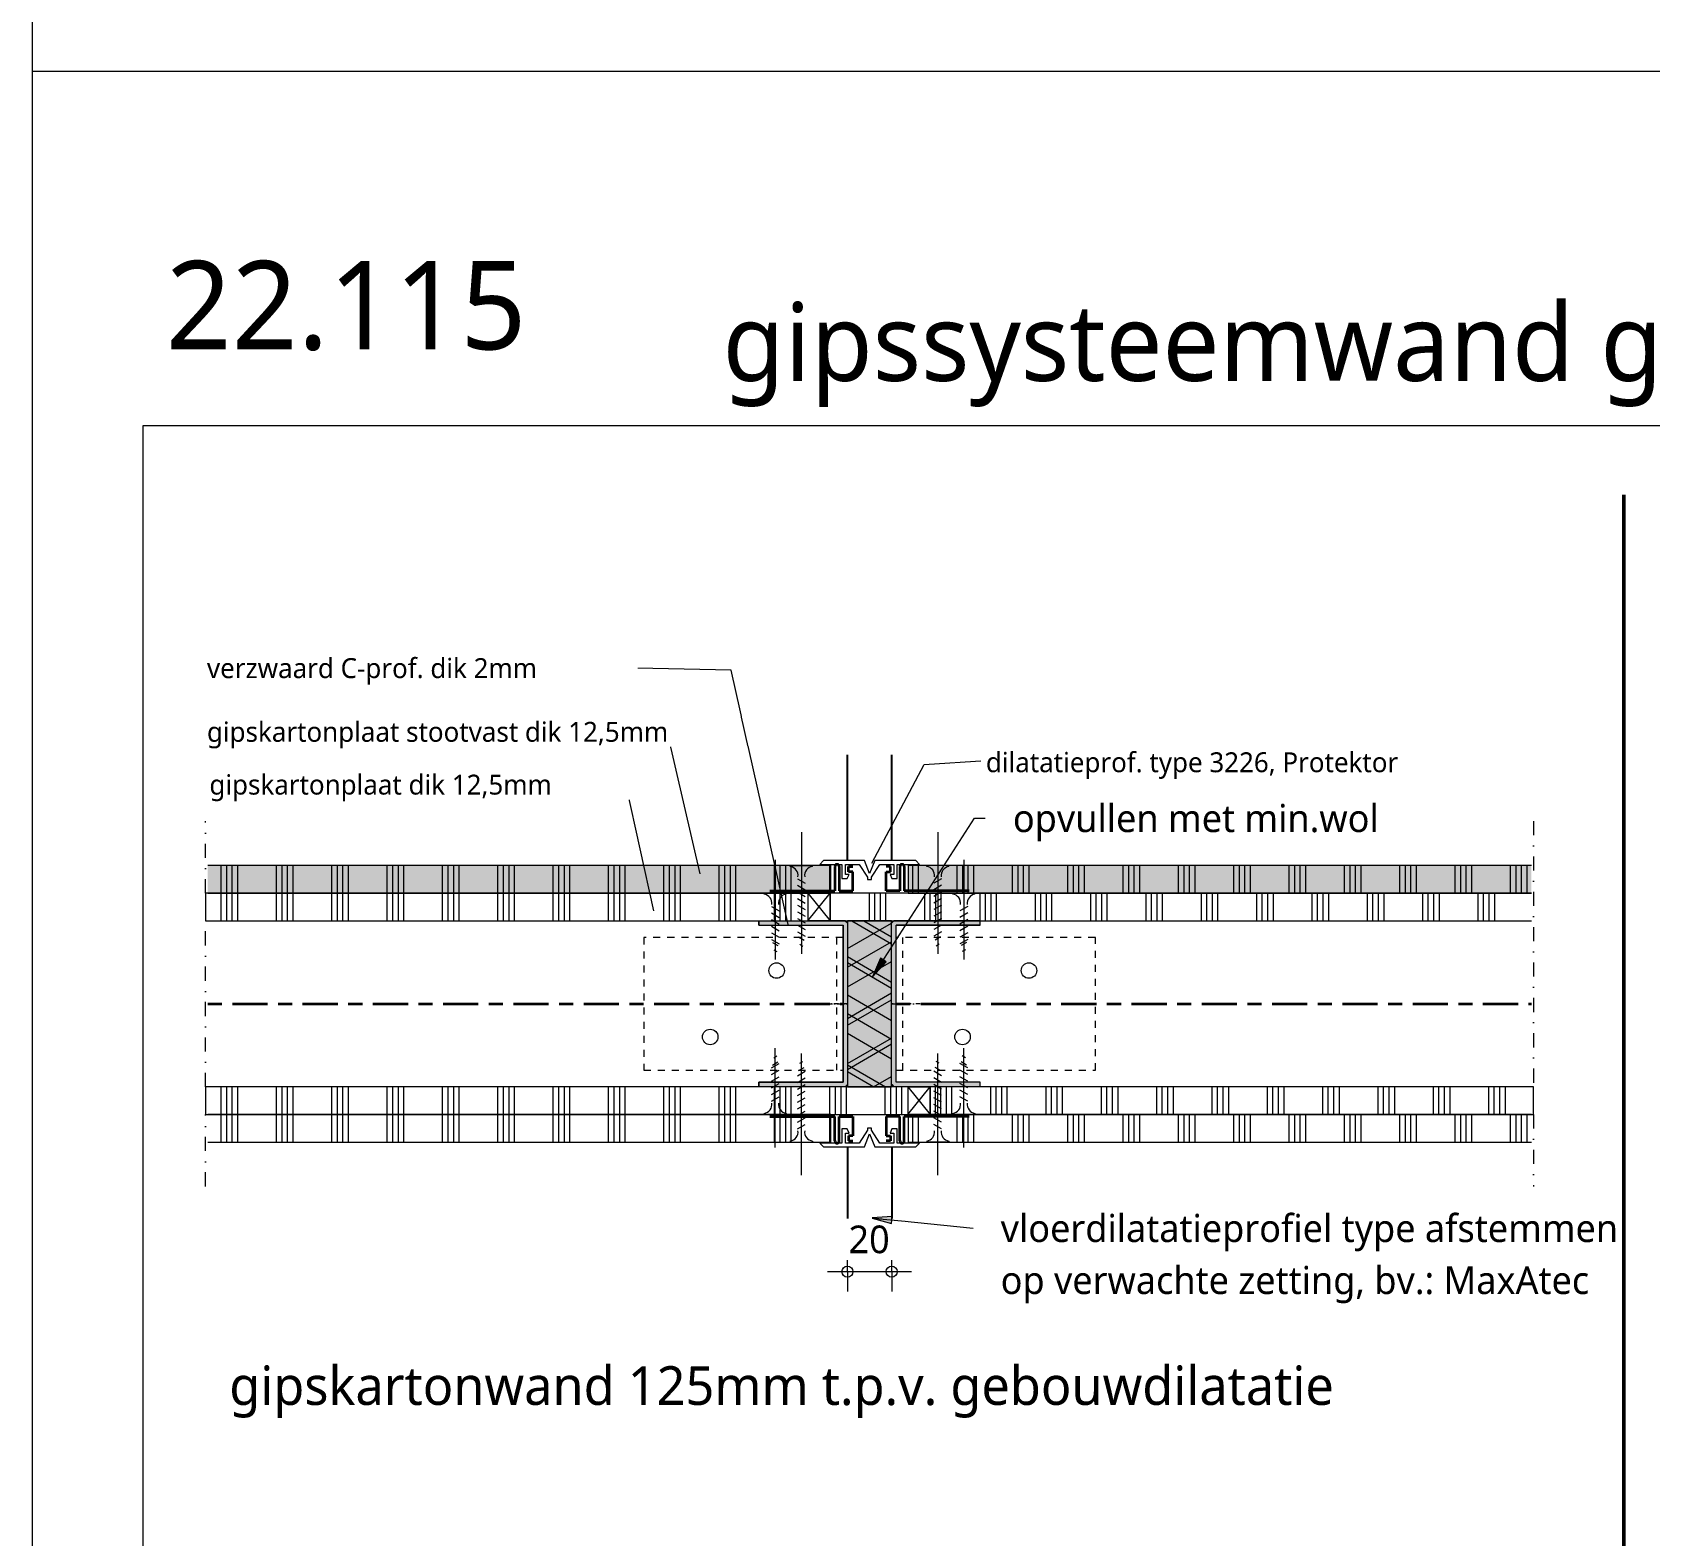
# Model space of a CAD drawing. Header units: millimetres. Extents: x -617 to 12931, y -7813 to -1363.
# Drawn here: x -589 to 141, y -6990 to -6311 of the extents above; entities that cross this region are included whole.
import ezdxf

# ---------------------------------------------------------------- set-up
doc = ezdxf.new("R2010")
doc.units = ezdxf.units.MM
for name, pattern in [('Center', [31.75, 6.35, -4.7625, 15.875, -4.7625]), ('Dash', [6.35, 3.175, -3.175]), ('Dash dot', [15.875, 6.35, -4.7625, 0, -4.7625]), ('Streep-stip _ detail', [4, 2, -1, 0, -1])]:
    doc.linetypes.add(name, pattern=pattern)
for name, color, linetype, lineweight in [('A-ANNO-DIMS', 211, 'Continuous', 13), ('A-ANNO-DIMS-5', 211, 'Continuous', 13), ('A-ANNO-IDEN', 131, 'Continuous', 18), ('A-DETL', 90, 'Continuous', 13), ('A-DETL-CNTR', 5, 'Center', 35), ('A-DETL-GENF', 92, 'Continuous', 18), ('A-DETL-MBND', 5, 'Continuous', 25), ('G-ANNO-TEXT', 231, 'Continuous', 13)]:
    doc.layers.add(name, color=color, linetype=linetype, lineweight=lineweight)
doc.styles.add('Segoe UI_2', font='segoeui.ttf', dxfattribs={"height": 9})
doc.styles.add('Segoe UI_3', font='segoeui.ttf', dxfattribs={"height": 12.5})
doc.styles.add('Segoe UI_4', font='segoeui.ttf', dxfattribs={"height": 17.5})
doc.styles.add('Segoe UI_5', font='segoeui.ttf', dxfattribs={"height": 40})
doc.styles.add('Segoe UI_6', font='segoeui.ttf', dxfattribs={"height": 35})
doc.dimstyles.new('2_5_mm', dxfattribs={"dimscale": 304.8, "dimtxt": 13.092049, "dimasz": 0.016404, "dimexe": 0.029528, "dimexo": 0.0625, "dimgap": 0.014764, "dimtad": 1, "dimdec": 0, "dimzin": 0, "dimdsep": 46, "dimtxsty": 'Segoe UI_3', "dimblk1": 'DOTBLANK', "dimblk2": 'DOTBLANK', "dimsah": 1, "dimcen": 0.09, "dimdle": 0.029528, "dimazin": 0, "dimtfac": 1, "dimtdec": 4, "dimtix": 1, "dimtmove": 0, "dimatfit": 3, "dimfxl": 0.029528, "dimfxlon": 1, "dimtvp": 1, "dimtfill": 1, "dimtolj": 1, "dimtzin": 0, "dimarcsym": 2})

# ---------------------------------------------------------------- blocks, each defined once
blk = doc.blocks.new('40  gipsplaat - D12_5-2957579-22_1 Principedetails metalstud')
at = {"layer": 'A-DETL-GENF', "lineweight": 13}
h = blk.add_hatch(dxfattribs=at)
h.set_pattern_fill('FP_532', color=256, style=0, pattern_type=2)
h.set_pattern_definition([(90, (238.857, 6712.017), (-25, 1e-15), []), (90, (241.357, 6712.017), (-25, 1e-15), []), (90, (243.857, 6712.017), (-25, 1e-15), []), (90, (246.357, 6712.017), (-25, 1e-15), [])])
h.paths.add_polyline_path([(7.81, 0), (316.81, 0), (316.81, 12.5), (0, 12.5), (0, 0), (6.81, 0)])
at = {"layer": 'A-DETL-GENF'}
for p, q in [((0.31, 12.5), (0, 12.5)), ((0, 12.5), (0, 0)), ((0, 12.5), (0, 0)), ((35.31, 12.5), (0.31, 12.5)), ((35.31, 12.5), (0.31, 12.5)), ((316.81, 12.5), (35.31, 12.5)), ((0, 0), (6.81, 0)), ((6.81, 0), (7.81, 0)), ((6.81, 0), (7.81, 0)), ((7.81, 0), (27.78, 0)), ((27.78, 0), (28.81, 0)), ((27.78, 0), (28.81, 0)), ((28.81, 0), (67.81, 0)), ((67.81, 0), (316.81, 0)), ((67.81, 0), (316.81, 0))]:
    blk.add_line(p, q, dxfattribs=at)
blk = doc.blocks.new('40  gipsplaat - stootvast D12_5-2957580-22_1 Principedetails metalstud')
at = {"layer": 'A-DETL-GENF'}
blk.add_hatch(color=256, dxfattribs=at).paths.add_polyline_path([(20.4, 0), (282.5, 0), (282.5, 12.5), (1, 12.5), (1, 0)])
at = {"layer": 'A-DETL-GENF', "lineweight": 13}
h = blk.add_hatch(dxfattribs=at)
h.set_pattern_fill('FP_533', color=256, style=0, pattern_type=2)
h.set_pattern_definition([(90, (521.044, 6699.517), (-25, 1e-15), []), (90, (523.544, 6699.517), (-25, 1e-15), []), (90, (526.044, 6699.517), (-25, 1e-15), []), (90, (528.544, 6699.517), (-25, 1e-15), [])])
h.paths.add_polyline_path([(20.4, 0), (282.5, 0), (282.5, 12.5), (1, 12.5), (1, 0)])
at = {"layer": 'A-DETL-GENF'}
for p, q in [((282.5, 12.5), (1, 12.5)), ((282.5, 12.5), (1, 12.5)), ((282.5, 0), (282.5, 12.5)), ((282.5, 0), (282.5, 12.5)), ((1, 0), (272.19, 0)), ((272.19, 0), (282.5, 0)), ((272.19, 0), (282.5, 0))]:
    blk.add_line(p, q, dxfattribs=at)
blk = doc.blocks.new('40  gipsplaat - D12_5-2957581-22_1 Principedetails metalstud')
at = {"layer": 'A-DETL-GENF', "lineweight": 13}
h = blk.add_hatch(dxfattribs=at)
h.set_pattern_fill('FP_534', color=256, style=0, pattern_type=2)
h.set_pattern_definition([(90, (521.044, 6812.017), (-25, 1e-15), []), (90, (523.544, 6812.017), (-25, 1e-15), []), (90, (526.044, 6812.017), (-25, 1e-15), []), (90, (528.544, 6812.017), (-25, 1e-15), [])])
h.paths.add_polyline_path([(255.49, 0), (282.5, 0), (282.5, 12.5), (1, 12.5), (1, 0), (20.4, 0)])
at = {"layer": 'A-DETL-GENF'}
for p, q in [((282.5, 12.5), (1, 12.5)), ((282.5, 0), (282.5, 12.5)), ((282.5, 0), (282.5, 12.5)), ((1, 0), (282.5, 0)), ((1, 0), (282.5, 0))]:
    blk.add_line(p, q, dxfattribs=at)
blk = doc.blocks.new('22 verzwaard metalstud profiel - 75 mm-V439-22_1 Principedetails metalstud')
at = {"layer": 'A-DETL-GENF'}
blk.add_hatch(color=256, dxfattribs=at).paths.add_polyline_path([(-37.5, -7.37), (-37.5, -40), (-35.5, -40), (-35.5, -2), (35.5, -2), (35.5, -40), (37.5, -40), (37.5, -1), (36.5, 0), (-36.5, 0), (-37.5, -1), (-37.5, -4.26)])
for p, q in [((-36.5, 0), (-37.5, -1)), ((-37.5, -1), (-36.5, 0)), ((37.5, -1), (36.5, 0)), ((-35.5, -2), (35.5, -2)), ((-35.5, -40), (-35.5, -2)), ((-35.5, -40), (-35.5, -2)), ((-35.5, -2), (35.5, -2)), ((35.5, -2), (35.5, -40)), ((35.5, -40), (35.5, -2)), ((37.5, -1), (36.5, 0)), ((37.5, -40), (37.5, -1)), ((37.5, -40), (37.5, -1)), ((-37.5, -7.37), (-37.5, -17.37)), ((-37.5, -17.37), (-37.5, -7.37)), ((-37.5, -40), (-35.5, -40)), ((-37.5, -40), (-35.5, -40)), ((35.5, -40), (37.5, -40)), ((35.5, -40), (37.5, -40))]:
    blk.add_line(p, q, dxfattribs=at)
blk = doc.blocks.new('40  gipsplaat - stootvast D12_5-V440-22_1 Principedetails metalstud')
at = {"layer": 'A-DETL-GENF'}
blk.add_hatch(color=256, dxfattribs=at).paths.add_polyline_path([(173.08, 0), (281.5, 0), (281.5, 12.5), (0, 12.5), (0, 0), (55.54, 0)])
at = {"layer": 'A-DETL-GENF', "lineweight": 13}
h = blk.add_hatch(dxfattribs=at)
h.set_pattern_fill('FP_535', color=256, style=0, pattern_type=2)
h.set_pattern_definition([(90, (203.544, 6699.517), (-25, 1e-15), []), (90, (206.044, 6699.517), (-25, 1e-15), []), (90, (208.544, 6699.517), (-25, 1e-15), []), (90, (211.044, 6699.517), (-25, 1e-15), [])])
h.paths.add_polyline_path([(281.5, 0), (281.5, 12.5), (0, 12.5), (0, 0), (173.08, 0)])
at = {"layer": 'A-DETL-GENF'}
for p, q in [((281.5, 12.5), (0, 12.5)), ((0, 12.5), (0, 0)), ((281.5, 12.5), (0, 12.5)), ((0, 12.5), (0, 0)), ((0, 0), (281.5, 0)), ((0, 0), (281.5, 0))]:
    blk.add_line(p, q, dxfattribs=at)
blk = doc.blocks.new('40  gipsplaat - D12_5-V441-22_1 Principedetails metalstud')
at = {"layer": 'A-DETL-GENF', "lineweight": 13}
h = blk.add_hatch(dxfattribs=at)
h.set_pattern_fill('FP_536', color=256, style=0, pattern_type=2)
h.set_pattern_definition([(90, (203.544, 6812.017), (-25, 1e-15), []), (90, (206.044, 6812.017), (-25, 1e-15), []), (90, (208.544, 6812.017), (-25, 1e-15), []), (90, (211.044, 6812.017), (-25, 1e-15), [])])
h.paths.add_polyline_path([(173.08, 0), (281.5, 0), (281.5, 12.5), (0, 12.5), (0, 0)])
at = {"layer": 'A-DETL-GENF'}
for p, q in [((9.87, 12.5), (0, 12.5)), ((0, 12.5), (0, 0)), ((9.87, 12.5), (0, 12.5)), ((0, 12.5), (0, 0)), ((281.5, 12.5), (9.87, 12.5)), ((0, 0), (281.5, 0)), ((0, 0), (281.5, 0))]:
    blk.add_line(p, q, dxfattribs=at)
blk = doc.blocks.new('00 afbreeklijn 1 s l - Type 1-V442-22_1 Principedetails metalstud')
at = {"layer": 'A-DETL-GENF', "linetype": 'Dash dot'}
for p, q in [((12.5, 0), (-20, 0)), ((100, 0), (25, 0)), ((145, 0), (112.5, 0))]:
    blk.add_line(p, q, dxfattribs=at)
blk = doc.blocks.new('00 afbreeklijn 1 s l - Type 1-2338396-22_1 Principedetails metalstud')
at = {"layer": 'A-DETL-GENF', "linetype": 'Dash dot'}
for p, q in [((12.5, 0), (-20, 0)), ((145, 0), (25, 0))]:
    blk.add_line(p, q, dxfattribs=at)
blk = doc.blocks.new('22 verzwaard metalstud profiel - 75 mm-V443-22_1 Principedetails metalstud')
at = {"layer": 'A-DETL-GENF'}
blk.add_hatch(color=256, dxfattribs=at).paths.add_polyline_path([(-37.5, 1), (-36.5, 0), (36.5, 0), (37.5, 1), (37.5, 40), (35.5, 40), (35.5, 2), (-35.5, 2), (-35.5, 40), (-37.5, 40), (-37.5, 34.5081)])
for p, q in [((-35.5, 40), (-37.5, 40)), ((-37.5, 40), (-35.5, 40)), ((-35.5, 2), (-35.5, 40)), ((-35.5, 40), (-35.5, 2)), ((37.5, 40), (35.5, 40)), ((35.5, 40), (35.5, 2)), ((35.5, 40), (35.5, 2)), ((35.5, 40), (37.5, 40)), ((37.5, 1), (37.5, 17.8125)), ((37.5, 17.8125), (37.5, 1)), ((-37.5, 1), (-36.5, 0)), ((-37.5, 1), (-36.5, 0)), ((35.5, 2), (-35.5, 2)), ((-35.5, 2), (35.5, 2)), ((36.5, 0), (37.5, 1)), ((37.5, 1), (36.5, 0))]:
    blk.add_line(p, q, dxfattribs=at)
blk = doc.blocks.new('40  gipsplaat - D12_5-2957582-22_1 Principedetails metalstud')
at = {"layer": 'A-DETL-GENF', "lineweight": 13}
h = blk.add_hatch(dxfattribs=at)
h.set_pattern_fill('FP_537', color=256, style=0, pattern_type=2)
h.set_pattern_definition([(90, (521.044, 6712.017), (-25, 1e-15), []), (90, (523.544, 6712.017), (-25, 1e-15), []), (90, (526.044, 6712.017), (-25, 1e-15), []), (90, (528.544, 6712.017), (-25, 1e-15), [])])
h.paths.add_polyline_path([(0, 0), (272.1875, 0), (272.1875, 12.5), (0, 12.5)])
at = {"layer": 'A-DETL-GENF'}
for p, q in [((272.1875, 12.5), (0, 12.5)), ((0, 12.5), (0, 0)), ((272.1875, 12.5), (0, 12.5)), ((0, 12.5), (0, 0)), ((272.1875, 0), (272.1875, 12.5)), ((272.1875, 0), (272.1875, 12.5)), ((0, 0), (272.1875, 0)), ((0, 0), (272.1875, 0))]:
    blk.add_line(p, q, dxfattribs=at)
blk = doc.blocks.new('40  gipsplaat - D12_5-2957583-22_1 Principedetails metalstud')
at = {"layer": 'A-DETL-GENF', "lineweight": 13}
h = blk.add_hatch(dxfattribs=at)
h.set_pattern_fill('FP_538', color=256, style=0, pattern_type=2)
h.set_pattern_definition([(90, (193.68, 6799.517), (-25, 1e-15), []), (90, (196.18, 6799.517), (-25, 1e-15), []), (90, (198.68, 6799.517), (-25, 1e-15), []), (90, (201.18, 6799.517), (-25, 1e-15), [])])
h.paths.add_polyline_path([(0, 0), (272.63, 0), (272.63, 12.5), (0, 12.5)])
at = {"layer": 'A-DETL-GENF'}
for p, q in [((272.63, 12.5), (0, 12.5)), ((0, 12.5), (0, 0)), ((272.63, 12.5), (0, 12.5)), ((0, 12.5), (0, 0)), ((272.63, 0), (272.63, 12.5)), ((272.63, 0), (272.63, 12.5)), ((0, 0), (272.63, 0)), ((0, 0), (272.63, 0))]:
    blk.add_line(p, q, dxfattribs=at)
blk = doc.blocks.new('40  gipsplaat - D12_5-2957584-22_1 Principedetails metalstud')
at = {"layer": 'A-DETL-GENF', "lineweight": 13}
h = blk.add_hatch(dxfattribs=at)
h.set_pattern_fill('FP_539', color=256, style=0, pattern_type=2)
h.set_pattern_definition([(90, (521.044, 6799.517), (-25, 1e-15), []), (90, (523.544, 6799.517), (-25, 1e-15), []), (90, (526.044, 6799.517), (-25, 1e-15), []), (90, (528.544, 6799.517), (-25, 1e-15), [])])
h.paths.add_polyline_path([(314.26, 0), (317.37, 0), (317.37, 12.5), (0, 12.5), (0, 0), (309.97, 0)])
at = {"layer": 'A-DETL-GENF'}
for p, q in [((290, 12.5), (0, 12.5)), ((0, 12.5), (0, 0)), ((290, 12.5), (0, 12.5)), ((0, 12.5), (0, 0)), ((309.97, 12.5), (290, 12.5)), ((317.37, 12.5), (309.97, 12.5)), ((317.37, 12.5), (309.97, 12.5)), ((317.37, 0), (317.37, 12.5)), ((317.37, 0), (317.37, 12.5)), ((0, 0), (317.37, 0)), ((0, 0), (317.37, 0))]:
    blk.add_line(p, q, dxfattribs=at)
blk = doc.blocks.new('20 klos p - Voorliggend-4383766-22_1 Principedetails metalstud')
at = {"layer": 'A-DETL-GENF'}
for p, q in [((10, 12.5), (0, 12.5)), ((0, 12.5), (0, 0)), ((0, 0), (10, 12.5)), ((0, 12.5), (10, 0)), ((10, 0), (10, 12.5)), ((0, 0), (10, 0))]:
    blk.add_line(p, q, dxfattribs=at)
blk = doc.blocks.new('30 L-anker plat a e - 90x60-V520-22_1 Principedetails metalstud')
at = {"layer": 'A-DETL-GENF', "linetype": 'Dash'}
for p, q in [((35, 90), (-25, 90)), ((-25, 90), (-25, 0)), ((35, 0), (35, 90)), ((35, 3), (-25, 3)), ((35, 0), (-25, 0))]:
    blk.add_line(p, q, dxfattribs=at)
at = {"layer": 'A-DETL-GENF', "linetype": 'Streep-stip _ detail', "lineweight": 13}
for p, q in [((5, 15), (5, -2)), ((5, -21.97), (5, -30))]:
    blk.add_line(p, q, dxfattribs=at)
at = {"layer": 'A-DETL-GENF', "lineweight": 13}
for centre in [(-10, 60), (20, 30)]:
    blk.add_circle(centre, 3.5, dxfattribs=at)
blk = doc.blocks.new('30 L-anker plat a e - 90x60-V521-22_1 Principedetails metalstud')
at = {"layer": 'A-DETL-GENF', "linetype": 'Dash'}
for p, q in [((35, 90), (-25, 90)), ((-25, 90), (-25, 0)), ((35, 0), (35, 90)), ((35, 3), (-25, 3)), ((35, 0), (-25, 0))]:
    blk.add_line(p, q, dxfattribs=at)
at = {"layer": 'A-DETL-GENF', "linetype": 'Streep-stip _ detail', "lineweight": 13}
for p, q in [((5, 15), (5, -2.03)), ((5, -22), (5, -30))]:
    blk.add_line(p, q, dxfattribs=at)
at = {"layer": 'A-DETL-GENF', "lineweight": 13}
for centre in [(-10, 60), (20, 30)]:
    blk.add_circle(centre, 3.5, dxfattribs=at)
blk = doc.blocks.new('42 dilatatieprofiel droogbouw - type 3226-2167145-22_1 Principedetails metalstud')
at = {"layer": 'A-DETL-GENF'}
for p, q in [((-20.85, 14.67), (-22.51, 13)), ((-2.36, 14.67), (-20.85, 14.67)), ((0, 8.83), (-2.36, 14.67)), ((2.36, 14.67), (0, 8.83)), ((20.85, 14.67), (2.36, 14.67)), ((22.51, 13), (20.85, 14.67)), ((-22.51, 13), (-12.51, 13)), ((-12.51, 13), (-12.51, 6.58)), ((-10.92, 8.45), (-10.92, 13)), ((-10.92, 13), (-4.67, 13)), ((-9.29, 8.45), (-10.92, 8.45)), ((-10.07, 6.58), (-9.29, 8.45)), ((-4.67, 13), (-0.9, 7.19)), ((0.9, 7.19), (4.67, 13)), ((4.67, 13), (10.92, 13)), ((10.92, 8.45), (9.29, 8.45)), ((9.29, 8.45), (10.07, 6.58)), ((10.92, 13), (10.92, 8.45)), ((12.51, 6.58), (12.51, 13)), ((12.51, 13), (22.51, 13)), ((-12.51, 6.58), (-10.07, 6.58)), ((-0.9, 7.19), (-0.9, 6.21)), ((-0.9, 6.21), (0, 6.21)), ((0, 6.21), (0.9, 6.21)), ((0.9, 6.21), (0.9, 7.19)), ((10.07, 6.58), (12.51, 6.58))]:
    blk.add_line(p, q, dxfattribs=at)
at = {"layer": 'A-DETL-GENF', "lineweight": 35}
for p, q in [((-15.69, 12), (-15.69, 1)), ((-13.69, 12), (-13.69, 1)), ((-9.5, 9.68), (-9.5, 12)), ((-9.5, 12), (-7.5, 12)), ((-7.5, 9.68), (-9.5, 9.68)), ((-7.5, 1), (-7.5, 9.68)), ((9.5, 12), (7.5, 12)), ((7.5, 1), (7.5, 9.68)), ((7.5, 9.68), (9.5, 9.68)), ((9.5, 9.68), (9.5, 12)), ((13.69, 12), (13.69, 1)), ((15.69, 12), (15.69, 1)), ((-45, 1), (-15.69, 1)), ((-13.69, 1), (-7.5, 1)), ((13.69, 1), (7.5, 1)), ((45, 1), (15.69, 1))]:
    blk.add_line(p, q, dxfattribs=at)
for centre, start in [((-14.69, 12), 360), ((14.69, 12), 0)]:
    blk.add_arc(centre, 1, start, 180, dxfattribs=at)
blk = doc.blocks.new('42 dilatatieprofiel droogbouw - type 3226-4972034-22_1 Principedetails metalstud')
at = {"layer": 'A-DETL-GENF', "lineweight": 35}
for p, q in [((-45, -1), (-15.69, -1)), ((-15.69, -12), (-15.69, -1)), ((-13.69, -12), (-13.69, -1)), ((-13.69, -1), (-7.5, -1)), ((-7.5, -1), (-7.5, -9.68)), ((7.5, -1), (7.5, -9.68)), ((13.69, -1), (7.5, -1)), ((13.69, -12), (13.69, -1)), ((45, -1), (15.69, -1)), ((15.69, -12), (15.69, -1)), ((-7.5, -9.68), (-9.5, -9.68)), ((-9.5, -9.68), (-9.5, -12)), ((-9.5, -12), (-7.5, -12)), ((7.5, -9.68), (9.5, -9.68)), ((9.5, -12), (7.5, -12)), ((9.5, -9.68), (9.5, -12))]:
    blk.add_line(p, q, dxfattribs=at)
at = {"layer": 'A-DETL-GENF'}
for p, q in [((-10.07, -6.58), (-12.51, -6.58)), ((-12.51, -6.58), (-12.51, -13)), ((-9.29, -8.45), (-10.07, -6.58)), ((-0.9, -7.19), (-4.67, -13)), ((0, -6.21), (-0.9, -6.21)), ((-0.9, -6.21), (-0.9, -7.19)), ((0.9, -6.21), (0, -6.21)), ((0.9, -7.19), (0.9, -6.21)), ((4.67, -13), (0.9, -7.19)), ((10.07, -6.58), (9.29, -8.45)), ((12.51, -6.58), (10.07, -6.58)), ((12.51, -13), (12.51, -6.58)), ((-12.51, -13), (-22.51, -13)), ((-22.51, -13), (-20.85, -14.67)), ((-10.92, -13), (-10.92, -8.45)), ((-10.92, -8.45), (-9.29, -8.45)), ((-4.67, -13), (-10.92, -13)), ((-2.36, -14.67), (0, -8.83)), ((0, -8.83), (2.36, -14.67)), ((10.92, -13), (4.67, -13)), ((9.29, -8.45), (10.92, -8.45)), ((10.92, -8.45), (10.92, -13)), ((22.51, -13), (12.51, -13)), ((20.85, -14.67), (22.51, -13)), ((-20.85, -14.67), (-2.36, -14.67)), ((2.36, -14.67), (20.85, -14.67))]:
    blk.add_line(p, q, dxfattribs=at)
at = {"layer": 'A-DETL-GENF', "lineweight": 35}
for centre, end in [((-14.69, -12), 0), ((14.69, -12), 360)]:
    blk.add_arc(centre, 1, 180, end, dxfattribs=at)
blk = doc.blocks.new('00 schroef s e - 30mm-2157679-22_1 Principedetails metalstud')
at = {"layer": 'A-DETL-GENF'}
for p, q in [((-15.02, 0), (30, 0)), ((0, -5), (0, 5)), ((0.48, 5), (0, 5)), ((5.98, -1.75), (7.98, 1.75)), ((8.98, -1.75), (10.98, 1.75)), ((8.98, -1.75), (10.98, 1.75)), ((11.98, -1.75), (13.98, 1.75)), ((14.98, -1.75), (16.98, 1.75)), ((17.98, -1.75), (19.98, 1.75)), ((20.98, -1.75), (22.98, 1.75)), ((22.3, -1.22), (23.7, 1.22)), ((25.6, -0.7), (26.4, 0.7)), ((0.48, -5), (0, -5))]:
    blk.add_line(p, q, dxfattribs=at)
for centre, radius, start, end in [((4.48, 5.51), 4.03, 187.28672, 278.68299), ((4.59, -5.65), 4.16, 83.05422, 170.97608)]:
    blk.add_arc(centre, radius, start, end, dxfattribs=at)
blk = doc.blocks.new('00 schroef s e - 40mm-2174073-22_1 Principedetails metalstud')
at = {"layer": 'A-DETL-GENF'}
for p, q in [((-15.02, 0), (40, 0)), ((0, -5), (0, 5)), ((0.48, 5), (0, 5)), ((5.98, -1.75), (7.98, 1.75)), ((8.98, -1.75), (10.98, 1.75)), ((8.98, -1.75), (10.98, 1.75)), ((11.98, -1.75), (13.98, 1.75)), ((14.98, -1.75), (16.98, 1.75)), ((17.98, -1.75), (19.98, 1.75)), ((20.98, -1.75), (22.98, 1.75)), ((23.98, -1.75), (25.98, 1.75)), ((26.98, -1.75), (28.98, 1.75)), ((29.98, -1.75), (31.98, 1.75)), ((32.3, -1.22), (33.7, 1.22)), ((35.6, -0.7), (36.4, 0.7)), ((0.48, -5), (0, -5))]:
    blk.add_line(p, q, dxfattribs=at)
for centre, radius, start, end in [((4.48, 5.51), 4.03, 187.28672, 278.68299), ((4.59, -5.65), 4.16, 83.05422, 170.97608)]:
    blk.add_arc(centre, radius, start, end, dxfattribs=at)
blk = doc.blocks.new('00 schroef s e - 30mm-4332139-22_1 Principedetails metalstud')
at = {"layer": 'A-DETL-GENF'}
for p, q in [((0, 5), (0, -5)), ((0.48, 5), (0, 5)), ((5.98, 1.75), (7.98, -1.75)), ((8.98, 1.75), (10.98, -1.75)), ((8.98, 1.75), (10.98, -1.75)), ((11.98, 1.75), (13.98, -1.75)), ((14.98, 1.75), (16.98, -1.75)), ((17.98, 1.75), (19.98, -1.75)), ((20.98, 1.75), (22.98, -1.75)), ((22.3, 1.22), (23.7, -1.22)), ((25.6, 0.7), (26.4, -0.7)), ((-15.02, 0), (30, 0)), ((0.48, -5), (0, -5))]:
    blk.add_line(p, q, dxfattribs=at)
for centre, radius, start, end in [((4.59, 5.65), 4.16, 189.02392, 276.94578), ((4.48, -5.51), 4.03, 81.31701, 172.71328)]:
    blk.add_arc(centre, radius, start, end, dxfattribs=at)
blk = doc.blocks.new('00 schroef s e - 40mm-4332099-22_1 Principedetails metalstud')
at = {"layer": 'A-DETL-GENF'}
for p, q in [((0, 5), (0, -5)), ((0.48, 5), (0, 5)), ((5.98, 1.75), (7.98, -1.75)), ((8.98, 1.75), (10.98, -1.75)), ((8.98, 1.75), (10.98, -1.75)), ((11.98, 1.75), (13.98, -1.75)), ((14.98, 1.75), (16.98, -1.75)), ((17.98, 1.75), (19.98, -1.75)), ((20.98, 1.75), (22.98, -1.75)), ((23.98, 1.75), (25.98, -1.75)), ((26.98, 1.75), (28.98, -1.75)), ((29.98, 1.75), (31.98, -1.75)), ((32.3, 1.22), (33.7, -1.22)), ((35.6, 0.7), (36.4, -0.7)), ((-15.02, 0), (40, 0)), ((0.48, -5), (0, -5))]:
    blk.add_line(p, q, dxfattribs=at)
for centre, radius, start, end in [((4.59, 5.65), 4.16, 189.02392, 276.94578), ((4.48, -5.51), 4.03, 81.31701, 172.71328)]:
    blk.add_arc(centre, radius, start, end, dxfattribs=at)
blk = doc.blocks.new('42 isolatie - Type 1-3760052-22_1 Principedetails metalstud')
at = {"layer": 'A-DETL-GENF'}
blk.add_hatch(color=256, dxfattribs=at).paths.add_polyline_path([(75.28, 20.77), (0.28, 20.77), (0.28, 0.8), (75.28, 0.8)])
at = {"layer": 'A-DETL-GENF', "lineweight": 13}
h = blk.add_hatch(dxfattribs=at)
h.set_pattern_fill('FP_647', color=256, style=0, pattern_type=2)
h.set_pattern_definition([(60, (-2355.522, 120.812), (-17.3205, 10), []), (120, (-2355.522, 120.812), (-17.3205, -10), [])])
h.paths.add_polyline_path([(75.28, 20.77), (0.28, 20.77), (0.28, 0.8), (75.28, 0.8)])
h = blk.add_hatch(dxfattribs=at)
h.set_pattern_fill('FP_648', color=256, style=0, pattern_type=2)
h.set_pattern_definition([(60, (-2375.531, 120.812), (-12.99038, 7.5), []), (120, (-2375.531, 120.812), (-12.99038, -7.5), [])])
h.paths.add_polyline_path([(75.28, 20.77), (0.28, 20.77), (0.28, 0.8), (75.28, 0.8)])
at = {"layer": 'A-DETL-GENF'}
for p, q in [((75.28, 20.77), (0.28, 20.77)), ((0.28, 20.77), (0.28, 0.8)), ((75.28, 20.77), (0.28, 20.77)), ((0.28, 20.77), (0.28, 0.8)), ((75.28, 20.77), (0.28, 20.77)), ((0.28, 20.77), (0.28, 0.8)), ((75.28, 0.8), (75.28, 20.77)), ((75.28, 0.8), (75.28, 20.77)), ((75.28, 0.8), (75.28, 20.77)), ((0.28, 0.8), (75.28, 0.8)), ((0.28, 0.8), (75.28, 0.8)), ((0.28, 0.8), (75.28, 0.8))]:
    blk.add_line(p, q, dxfattribs=at)
blk = doc.blocks.new('DIMBLOCK263-22_1 Principedetails metalstud')
at = {"layer": 'A-ANNO-DIMS-5'}
for p, q in [((-221.04, -6870.54), (-221.04, -6861.54)), ((-201.04, -6870.54), (-201.04, -6861.54)), ((-230.04, -6870.54), (-192.04, -6870.54)), ((-221.04, -6870.54), (-221.04, -6879.54)), ((-201.04, -6870.54), (-201.04, -6879.54))]:
    blk.add_line(p, q, dxfattribs=at)
for centre in [(-221.04, -6870.54), (-201.04, -6870.54)]:
    blk.add_circle(centre, 2.5, dxfattribs=at)
at = {"layer": 'A-ANNO-DIMS-5', "color": 0, "insert": (-220.57, -6849.73), "char_height": 12.5, "width": 22.8516, "attachment_point": 1, "line_spacing_factor": 1.142579, "style": 'Segoe UI_3', "bg_fill": 3, "box_fill_scale": 1.25, "bg_fill_color": 9, "bg_fill_true_color": 13158600, "bg_fill_transparency": 0}
blk.add_mtext('20', dxfattribs=at)
blk = doc.blocks.new('_DotBlank')
at = {"color": 0, "linetype": 'ByBlock', "lineweight": -2}
blk.add_line((-0.5, 0), (-1, 0), dxfattribs=at)
blk.add_circle((0, 0), 0.5, dxfattribs=at)

msp = doc.modelspace()

# ---------------------------------------------------------------- hatches: boundary and pattern name
at = {"layer": 'G-ANNO-TEXT'}
msp.add_hatch(color=7, dxfattribs=at).paths.add_polyline_path([(-209.68, -6737.31), (-203.48, -6730.6), (-206.15, -6728.88)])

# ---------------------------------------------------------------- linework, layer by layer
at = {"layer": 'A-ANNO-IDEN'}
for p, q in [((-273.64, -6598.85), (-351.3, -6597.06)), ((-302.22, -6627.63), (-289.15, -6625.84)), ((-287.55, -6690.8), (-302.22, -6627.63)), ((-209.97, -6686.04), (-186.35, -6641.39)), ((-186.35, -6641.39), (-158.48, -6639.61)), ((-320.81, -6651.49), (-344.9, -6649.71)), ((-308.52, -6707.48), (-320.81, -6651.49))]:
    msp.add_line(p, q, dxfattribs=at)
at = {"layer": 'A-DETL', "lineweight": 18}
for p, q in [((-589.29, -6328.15), (-589.29, -4843.15)), ((-589.29, -6328.15), (3610.71, -6328.15)), ((-589.29, -7813.15), (-589.29, -6328.15)), ((-539.29, -7763.15), (-539.29, -6488.15)), ((-539.29, -6488.15), (1460.71, -6488.15))]:
    msp.add_line(p, q, dxfattribs=at)
at = {"layer": 'A-DETL', "lineweight": 50}
msp.add_line((129.69, -7369.48), (129.69, -6519.48), dxfattribs=at)
at = {"layer": 'A-DETL-CNTR'}
for p, q in [((-510.04, -6749.52), (-223.04, -6749.52)), ((-199.04, -6749.52), (87.96, -6749.52))]:
    msp.add_line(p, q, dxfattribs=at)
at = {"layer": 'A-DETL-MBND'}
for p, q in [((-221.04, -6684.85), (-221.04, -6637.02)), ((-201.04, -6684.85), (-201.04, -6637.02)), ((-221.04, -6814.18), (-221.04, -6862.02)), ((-201.04, -6814.18), (-201.04, -6862.02))]:
    msp.add_line(p, q, dxfattribs=at)
at = {"layer": 'G-ANNO-TEXT', "color": 250}
for p, q in [((-209.68, -6737.31), (-163.7, -6665.69)), ((-163.7, -6665.69), (-158.78, -6665.69)), ((-206.15, -6728.88), (-209.68, -6737.31)), ((-203.48, -6730.6), (-206.15, -6728.88)), ((-209.68, -6737.31), (-203.48, -6730.6))]:
    msp.add_line(p, q, dxfattribs=at)

# ---------------------------------------------------------------- block references
at = {"layer": 'A-DETL-GENF', "linetype": 'Dash dot'}
for name, p, rotation in [('00 afbreeklijn 1 s l - Type 1-V442-22_1 Principedetails metalstud', (-511.04, -6687.02), 269.9999999999999), ('00 afbreeklijn 1 s l - Type 1-2338396-22_1 Principedetails metalstud', (88.96, -6812.02), 89.99999999999989)]:
    msp.add_blockref(name, p, dxfattribs=dict(at, rotation=rotation))
at = {"layer": 'A-DETL-GENF'}
for name, p, rotation in [('00 schroef s e - 40mm-2174073-22_1 Principedetails metalstud', (-241.86, -6687.02), 269.9999999999998), ('00 schroef s e - 40mm-4332099-22_1 Principedetails metalstud', (-180.23, -6687.02), 270.0000000000002), ('00 schroef s e - 30mm-2157679-22_1 Principedetails metalstud', (-253.65, -6699.52), 270.0000000000009), ('00 schroef s e - 30mm-4332139-22_1 Principedetails metalstud', (-168.44, -6699.52), 269.999999999999), ('22 verzwaard metalstud profiel - 75 mm-V443-22_1 Principedetails metalstud', (-221.04, -6749.52), 89.99999999999912), ('42 isolatie - Type 1-3760052-22_1 Principedetails metalstud', (-221.84, -6711.74), 270), ('22 verzwaard metalstud profiel - 75 mm-V439-22_1 Principedetails metalstud', (-201.04, -6749.52), 90.00000000000088), ('00 schroef s e - 30mm-4332139-22_1 Principedetails metalstud', (-253.65, -6799.52), 89.99999999999852), ('00 schroef s e - 40mm-4332099-22_1 Principedetails metalstud', (-241.86, -6812.02), 89.99999999999974), ('00 schroef s e - 40mm-2174073-22_1 Principedetails metalstud', (-180.23, -6812.02), 89.9999999999992), ('00 schroef s e - 30mm-2157679-22_1 Principedetails metalstud', (-168.44, -6799.52), 90.00000000000044)]:
    msp.add_blockref(name, p, dxfattribs=dict(at, rotation=rotation))
at = {"layer": 'A-DETL-GENF', "lineweight": 35}
for name, p in [('42 dilatatieprofiel droogbouw - type 3226-2167145-22_1 Principedetails metalstud', (-211.04, -6699.52)), ('42 dilatatieprofiel droogbouw - type 3226-4972034-22_1 Principedetails metalstud', (-211.04, -6799.52))]:
    msp.add_blockref(name, p, dxfattribs=at)
at = {"layer": 'A-DETL-GENF'}
for name, p in [('40  gipsplaat - stootvast D12_5-2957580-22_1 Principedetails metalstud', (-511.04, -6699.52)), ('40  gipsplaat - stootvast D12_5-V440-22_1 Principedetails metalstud', (-193.54, -6699.52)), ('40  gipsplaat - D12_5-2957582-22_1 Principedetails metalstud', (-511.04, -6712.02)), ('20 klos p - Voorliggend-4383766-22_1 Principedetails metalstud', (-238.86, -6712.02)), ('40  gipsplaat - D12_5-2957579-22_1 Principedetails metalstud', (-228.86, -6712.02)), ('40  gipsplaat - D12_5-2957584-22_1 Principedetails metalstud', (-511.04, -6799.52)), ('20 klos p - Voorliggend-4383766-22_1 Principedetails metalstud', (-193.68, -6799.52)), ('40  gipsplaat - D12_5-2957583-22_1 Principedetails metalstud', (-183.68, -6799.52)), ('40  gipsplaat - D12_5-2957581-22_1 Principedetails metalstud', (-511.04, -6812.02)), ('40  gipsplaat - D12_5-V441-22_1 Principedetails metalstud', (-193.54, -6812.02))]:
    msp.add_blockref(name, p, dxfattribs=at)
at = {"layer": 'A-DETL-GENF', "linetype": 'Streep-stip _ detail', "lineweight": 13}
for name, p, rotation in [('30 L-anker plat a e - 90x60-V520-22_1 Principedetails metalstud', (-223.04, -6754.52), 89.99999999999962), ('30 L-anker plat a e - 90x60-V521-22_1 Principedetails metalstud', (-199.04, -6744.52), 269.9999999999998)]:
    msp.add_blockref(name, p, dxfattribs=dict(at, rotation=rotation))

# ---------------------------------------------------------------- texts
at = {"layer": 'G-ANNO-TEXT', "color": 7, "attachment_point": 1}
for s, insert, char_height, width, style in [('22.115', (-529.03, -6413.84), 40, 201.6244, 'Segoe UI_5'), ('gipssysteemwand gebouw- wanddilataties', (-277.44, -6433.08), 35, 1137.9954, 'Segoe UI_6'), ('opvullen met min.wol', (-146.28, -6659.44), 12.5, 202.4261, 'Segoe UI_3'), ('vloerdilatatieprofiel type afstemmen', (-151.81, -6844.69), 12.5, 340.3163, 'Segoe UI_3'), ('op verwachte zetting, bv.: MaxAtec', (-151.81, -6868.18), 12.5, 325.4851, 'Segoe UI_3'), ('gipskartonwand 125mm t.p.v. gebouwdilatatie', (-500.33, -6913.29), 17.5, 610.8859, 'Segoe UI_4')]:
    msp.add_mtext(s, dxfattribs=dict(at, insert=insert, char_height=char_height, width=width, style=style))

# ---------------------------------------------------------------- next in the draw order: texts
at = {"layer": 'A-ANNO-IDEN', "lineweight": 13, "char_height": 9, "attachment_point": 1, "style": 'Segoe UI_2', "bg_fill": 3, "box_fill_scale": 1.25, "bg_fill_color": 9, "bg_fill_true_color": 13158600, "bg_fill_transparency": 0}
for s, insert, width in [('verzwaard C-prof. dik 2mm', (-510.4, -6593.36), 192.405), ('gipskartonplaat stootvast dik 12,5mm', (-510.4, -6622.14), 267.7636), ('dilatatieprof. type 3226, Protektor', (-158.48, -6635.9), 240.1054), ('gipskartonplaat dik 12,5mm', (-509.3, -6646), 198.8185)]:
    msp.add_mtext(s, dxfattribs=dict(at, insert=insert, width=width))

# ---------------------------------------------------------------- next in the draw order: dimensions: what is measured, and where the dimension line sits
at = {"layer": 'A-ANNO-DIMS'}
dim = msp.add_linear_dim(base=(-201.04, -6870.54), p1=(-221.04, -6861.54), p2=(-201.04, -6861.54), dimstyle='2_5_mm', override={"dimpost": '<>', "dimfxl": 20}, dxfattribs=at)
dim.commit()
dim.dimension.update_dxf_attribs({"geometry": 'DIMBLOCK263-22_1 Principedetails metalstud', "text_midpoint": (-211.04, -6859.57)})

# ---------------------------------------------------------------- next in the draw order: hatches: boundary and pattern name
at = {"layer": 'G-ANNO-TEXT'}
msp.add_hatch(color=7, dxfattribs=at).paths.add_polyline_path([(-209.91, -6846.24), (-201.12, -6848.74), (-200.79, -6845.59)])

# ---------------------------------------------------------------- next in the draw order: linework, layer by layer
at = {"layer": 'A-ANNO-IDEN'}
msp.add_line((-247.75, -6713.75), (-273.64, -6598.85), dxfattribs=at)
at = {"layer": 'G-ANNO-TEXT', "color": 250}
for p, q in [((-200.79, -6845.59), (-209.91, -6846.24)), ((-209.91, -6846.24), (-201.12, -6848.74)), ((-209.91, -6846.24), (-164.31, -6850.94)), ((-201.12, -6848.74), (-200.79, -6845.59))]:
    msp.add_line(p, q, dxfattribs=at)

doc.saveas('drawing.dxf')
